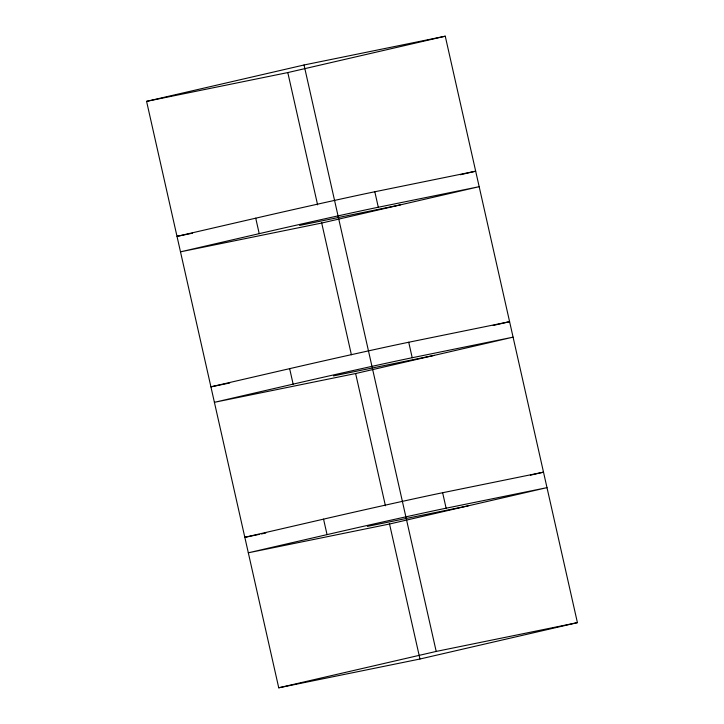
<?xml version="1.0" encoding="UTF-8"?>
<svg xmlns="http://www.w3.org/2000/svg" width="724" height="724" viewBox="0 0 724 724"><rect width="100%" height="100%" fill="white"/><g stroke="black" fill="none" stroke-linecap="round" stroke-linejoin="round"><path stroke-width="1.09" d="M146.583 101.36L304.035 64.988L445.26 36.2L577.417 622.64L419.965 659.012L278.74 687.8L146.583 101.36L287.799 72.572L445.26 36.2M460.373 174.737L475.686 171.199L374.815 191.76A90.681 0.95 -12.7 0 0 255.735 218.177L177.009 236.359L192.448 233.209M259.219 233.653L180.493 251.834L321.709 223.046L479.17 186.683L378.299 207.245A90.681 0.95 -12.7 0 0 259.219 233.653L255.735 218.177M493.189 325.465L509.596 321.682L408.725 342.244A90.681 0.95 -12.7 0 0 289.645 368.652L210.919 386.842L229.671 383.014M293.139 384.136L214.404 402.318L355.629 373.53L513.081 337.158L412.209 357.728A90.681 0.95 -12.7 0 0 293.139 384.136L289.645 368.652M530.384 475.188L543.507 472.166L442.636 492.727A90.681 0.95 -12.7 0 0 323.556 519.135L244.83 537.317L259.174 534.393M327.049 534.62L248.314 552.801L389.539 524.013L546.991 487.641L446.12 508.203A90.681 0.95 -12.7 0 0 327.049 534.62L323.556 519.135M278.74 687.8L436.201 651.428L577.417 622.64M299.573 225.426L400.444 204.865M333.483 375.91L434.355 355.348M261.382 533.95L265.789 533.045M367.394 526.393L468.265 505.823M374.815 191.76L378.299 207.245M408.725 342.244L412.209 357.728M442.636 492.727L446.12 508.203M304.035 64.988L436.201 651.428M287.799 72.572L317.61 204.847M321.583 222.485L351.393 354.769M355.62 373.503L385.43 505.786M389.403 523.425L419.965 659.012"/></g></svg>
